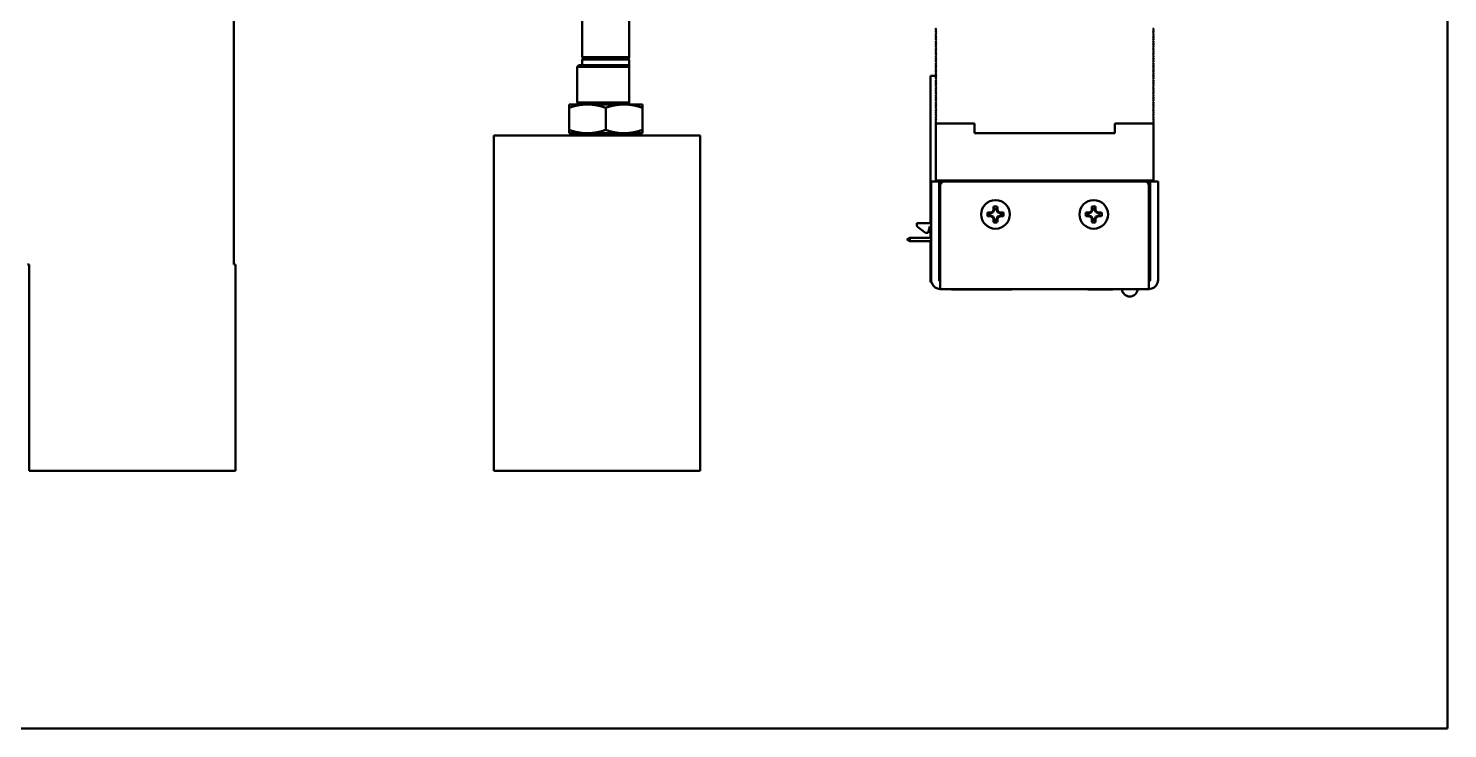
# Model space of a CAD drawing. Header units: millimetres. Extents: x 0 to 420, y 0 to 297.
# Drawn here: x 104.18 to 143.49, y 194.6 to 213.99 of the extents above; entities that cross this region are included whole.
import ezdxf

# ---------------------------------------------------------------- set-up
doc = ezdxf.new("R2010")
doc.units = ezdxf.units.MM
doc.header["$LTSCALE"] = 0.75
doc.layers.add('Visible', color=7, linetype='Continuous', lineweight=50)

msp = doc.modelspace()

# ---------------------------------------------------------------- linework, layer by layer
at = {"layer": 'Visible'}
for p, q in [((143.486, 194.598), (143.486, 266.026)), ((109.871, 257.455), (109.871, 207.455)), ((119.515, 221.415), (119.515, 213.198)), ((120.822, 221.415), (120.822, 213.198)), ((129.313, 213.944), (129.313, 213.976)), ((129.313, 213.877), (129.313, 213.909)), ((129.313, 213.809), (129.313, 213.841)), ((135.336, 213.976), (135.336, 213.944)), ((135.336, 213.909), (135.336, 213.877)), ((135.336, 213.841), (135.336, 213.809)), ((129.313, 213.742), (129.313, 213.773)), ((129.313, 213.674), (129.313, 213.706)), ((129.313, 213.607), (129.313, 213.638)), ((129.313, 213.539), (129.313, 213.571)), ((129.313, 213.472), (129.313, 213.503)), ((135.336, 213.773), (135.336, 213.742)), ((135.336, 213.706), (135.336, 213.674)), ((135.336, 213.638), (135.336, 213.607)), ((135.336, 213.571), (135.336, 213.539)), ((135.336, 213.503), (135.336, 213.472)), ((119.515, 213.198), (120.822, 213.198)), ((119.532, 213.165), (119.515, 213.198)), ((119.548, 213.165), (119.515, 213.133)), ((119.515, 213.133), (120.822, 213.133)), ((119.515, 213.133), (119.515, 212.975)), ((119.532, 213.165), (120.805, 213.165)), ((120.789, 213.165), (120.822, 213.133)), ((120.805, 213.165), (120.822, 213.198)), ((120.822, 213.133), (120.822, 212.975)), ((129.313, 213.404), (129.313, 213.436)), ((129.313, 213.336), (129.313, 213.368)), ((129.313, 213.269), (129.313, 213.301)), ((129.313, 213.201), (129.313, 213.233)), ((129.313, 213.134), (129.313, 213.166)), ((129.313, 213.066), (129.313, 213.098)), ((135.336, 213.436), (135.336, 213.404)), ((135.336, 213.368), (135.336, 213.336)), ((135.336, 213.301), (135.336, 213.269)), ((135.336, 213.233), (135.336, 213.201)), ((135.336, 213.166), (135.336, 213.134)), ((135.336, 213.098), (135.336, 213.066)), ((119.426, 212.975), (119.374, 212.923)), ((119.374, 212.923), (120.822, 212.923)), ((119.374, 212.923), (119.374, 211.938)), ((119.426, 212.975), (120.822, 212.975)), ((120.822, 212.975), (120.822, 212.923)), ((120.822, 212.923), (120.822, 211.938)), ((129.16, 212.68), (129.16, 208.597)), ((129.313, 212.68), (129.16, 212.68)), ((129.313, 212.999), (129.313, 213.03)), ((129.313, 212.931), (129.313, 212.963)), ((129.313, 212.864), (129.313, 212.895)), ((129.313, 212.796), (129.313, 212.828)), ((129.313, 212.728), (129.313, 212.76)), ((129.313, 212.661), (129.313, 212.693)), ((135.336, 213.03), (135.336, 212.999)), ((135.336, 212.963), (135.336, 212.931)), ((135.336, 212.895), (135.336, 212.864)), ((135.336, 212.828), (135.336, 212.796)), ((135.336, 212.76), (135.336, 212.728)), ((135.336, 212.693), (135.336, 212.661)), ((129.313, 212.593), (129.313, 212.625)), ((129.313, 212.526), (129.313, 212.558)), ((129.313, 212.458), (129.313, 212.49)), ((129.313, 212.391), (129.313, 212.422)), ((129.313, 212.323), (129.313, 212.355)), ((129.313, 212.256), (129.313, 212.287)), ((135.336, 212.625), (135.336, 212.593)), ((135.336, 212.558), (135.336, 212.526)), ((135.336, 212.49), (135.336, 212.458)), ((135.336, 212.422), (135.336, 212.391)), ((135.336, 212.355), (135.336, 212.323)), ((135.336, 212.287), (135.336, 212.256)), ((119.152, 211.795), (119.152, 211.886)), ((119.66, 211.886), (119.152, 211.886)), ((119.374, 211.938), (120.822, 211.938)), ((119.426, 211.886), (119.374, 211.938)), ((120.676, 211.886), (119.66, 211.886)), ((121.184, 211.886), (120.676, 211.886)), ((120.822, 211.938), (120.822, 211.886)), ((121.184, 211.886), (121.184, 211.795)), ((129.313, 212.188), (129.313, 212.22)), ((129.313, 212.12), (129.313, 212.152)), ((129.313, 212.053), (129.313, 212.085)), ((129.313, 211.985), (129.313, 212.017)), ((129.313, 211.918), (129.313, 211.95)), ((129.313, 211.85), (129.313, 211.882)), ((135.336, 212.22), (135.336, 212.188)), ((135.336, 212.152), (135.336, 212.12)), ((135.336, 212.085), (135.336, 212.053)), ((135.336, 212.017), (135.336, 211.985)), ((135.336, 211.95), (135.336, 211.918)), ((135.336, 211.882), (135.336, 211.85)), ((119.152, 211.179), (119.152, 211.795)), ((120.168, 211.179), (120.168, 211.795)), ((121.184, 211.179), (121.184, 211.795)), ((129.313, 211.783), (129.313, 211.814)), ((129.313, 211.715), (129.313, 211.747)), ((129.313, 211.648), (129.313, 211.679)), ((129.313, 211.58), (129.313, 211.612)), ((129.313, 211.512), (129.313, 211.544)), ((129.313, 211.445), (129.313, 211.477)), ((135.336, 211.814), (135.336, 211.783)), ((135.336, 211.747), (135.336, 211.715)), ((135.336, 211.679), (135.336, 211.648)), ((135.336, 211.612), (135.336, 211.58)), ((135.336, 211.544), (135.336, 211.512)), ((135.336, 211.477), (135.336, 211.445)), ((119.152, 211.088), (119.152, 211.179)), ((119.66, 211.088), (119.152, 211.088)), ((120.676, 211.088), (119.66, 211.088)), ((121.184, 211.088), (120.676, 211.088)), ((121.184, 211.179), (121.184, 211.088)), ((129.313, 211.377), (129.313, 211.409)), ((129.354, 211.362), (129.313, 211.362)), ((129.313, 209.783), (129.313, 211.362)), ((129.863, 211.362), (129.354, 211.362)), ((129.979, 211.362), (129.863, 211.362)), ((129.979, 211.362), (130.383, 211.362)), ((130.383, 211.09), (130.383, 211.362)), ((130.383, 211.09), (134.266, 211.09)), ((134.266, 211.362), (134.67, 211.362)), ((134.266, 211.09), (134.266, 211.362)), ((134.786, 211.362), (134.67, 211.362)), ((135.294, 211.362), (134.786, 211.362)), ((135.336, 211.362), (135.294, 211.362)), ((135.336, 211.409), (135.336, 211.377)), ((135.336, 211.362), (135.336, 209.783)), ((117.072, 211.026), (122.787, 211.026)), ((117.072, 201.74), (117.072, 211.026)), ((119.715, 211.067), (119.715, 211.048)), ((120.622, 211.031), (120.622, 211.026)), ((122.787, 201.74), (122.787, 211.026)), ((129.182, 209.747), (129.4, 209.747)), ((129.182, 209.747), (129.182, 209.638)), ((129.182, 207.243), (129.182, 209.638)), ((129.354, 209.783), (129.313, 209.783)), ((129.349, 209.747), (129.313, 209.783)), ((129.863, 209.783), (129.354, 209.783)), ((129.4, 209.747), (129.422, 209.747)), ((129.4, 209.638), (129.4, 209.747)), ((129.4, 209.638), (129.4, 207.243)), ((129.413, 209.52), (129.413, 208.931)), ((129.422, 209.529), (129.422, 209.747)), ((129.422, 209.747), (129.545, 209.747)), ((129.436, 209.529), (129.422, 209.529)), ((129.436, 209.638), (129.436, 207.026)), ((129.545, 209.747), (135.104, 209.747)), ((129.979, 209.783), (129.863, 209.783)), ((129.979, 209.783), (134.67, 209.783)), ((134.786, 209.783), (134.67, 209.783)), ((135.294, 209.783), (134.786, 209.783)), ((135.104, 209.747), (135.227, 209.747)), ((135.213, 209.638), (135.213, 207.026)), ((135.227, 209.529), (135.213, 209.529)), ((135.227, 209.747), (135.227, 209.529)), ((135.227, 209.747), (135.249, 209.747)), ((135.249, 209.747), (135.467, 209.747)), ((135.249, 209.747), (135.249, 209.638)), ((135.249, 209.638), (135.249, 207.243)), ((135.336, 209.783), (135.294, 209.783)), ((135.336, 209.783), (135.3, 209.747)), ((135.467, 209.638), (135.467, 209.747)), ((135.467, 207.243), (135.467, 209.638)), ((129.413, 208.84), (129.4, 208.84)), ((129.413, 208.84), (129.413, 208.931)), ((130.844, 208.874), (130.811, 208.874)), ((130.811, 208.805), (130.844, 208.805)), ((130.84, 208.893), (130.844, 208.874)), ((130.84, 208.787), (130.844, 208.805)), ((130.904, 208.899), (130.844, 208.874)), ((130.844, 208.805), (130.904, 208.78)), ((130.89, 208.914), (130.904, 208.899)), ((130.89, 208.766), (130.904, 208.78)), ((130.929, 208.96), (130.904, 208.899)), ((130.904, 208.78), (130.929, 208.72)), ((130.911, 208.963), (130.929, 208.96)), ((130.929, 208.992), (130.929, 208.96)), ((130.998, 208.96), (130.998, 208.992)), ((131.017, 208.963), (130.998, 208.96)), ((131.023, 208.899), (130.998, 208.96)), ((130.998, 208.72), (131.023, 208.78)), ((131.038, 208.914), (131.023, 208.899)), ((131.084, 208.874), (131.023, 208.899)), ((131.023, 208.78), (131.084, 208.805)), ((131.038, 208.766), (131.023, 208.78)), ((131.087, 208.893), (131.084, 208.874)), ((131.116, 208.874), (131.084, 208.874)), ((131.087, 208.787), (131.084, 208.805)), ((131.084, 208.805), (131.116, 208.805)), ((133.532, 208.874), (133.565, 208.874)), ((133.565, 208.805), (133.532, 208.805)), ((133.562, 208.893), (133.565, 208.874)), ((133.562, 208.787), (133.565, 208.805)), ((133.565, 208.874), (133.626, 208.899)), ((133.626, 208.78), (133.565, 208.805)), ((133.611, 208.914), (133.626, 208.899)), ((133.611, 208.766), (133.626, 208.78)), ((133.626, 208.899), (133.651, 208.96)), ((133.651, 208.72), (133.626, 208.78)), ((133.632, 208.963), (133.651, 208.96)), ((133.651, 208.96), (133.651, 208.992)), ((133.72, 208.992), (133.72, 208.96)), ((133.738, 208.963), (133.72, 208.96)), ((133.72, 208.96), (133.745, 208.899)), ((133.745, 208.78), (133.72, 208.72)), ((133.759, 208.914), (133.745, 208.899)), ((133.745, 208.899), (133.805, 208.874)), ((133.805, 208.805), (133.745, 208.78)), ((133.759, 208.766), (133.745, 208.78)), ((133.809, 208.893), (133.805, 208.874)), ((133.805, 208.874), (133.838, 208.874)), ((133.809, 208.787), (133.805, 208.805)), ((133.838, 208.805), (133.805, 208.805)), ((128.816, 208.597), (128.787, 208.597)), ((128.787, 208.53), (128.787, 208.597)), ((129.022, 208.325), (128.804, 208.494)), ((128.816, 208.597), (129.182, 208.597)), ((129.149, 208.506), (129.099, 208.325)), ((129.182, 208.506), (129.149, 208.506)), ((129.16, 208.506), (129.16, 208.188)), ((129.4, 208.597), (129.436, 208.597)), ((129.436, 208.506), (129.4, 208.506)), ((130.911, 208.716), (130.929, 208.72)), ((130.929, 208.72), (130.929, 208.687)), ((131.017, 208.716), (130.998, 208.72)), ((130.998, 208.687), (130.998, 208.72)), ((133.632, 208.716), (133.651, 208.72)), ((133.651, 208.687), (133.651, 208.72)), ((133.738, 208.716), (133.72, 208.72)), ((133.72, 208.72), (133.72, 208.687)), ((128.514, 208.144), (128.529, 208.153)), ((128.514, 208.142), (128.514, 208.144)), ((128.529, 208.134), (128.514, 208.142)), ((128.529, 208.143), (128.518, 208.143)), ((128.529, 208.153), (128.591, 208.188)), ((128.591, 208.098), (128.529, 208.134)), ((128.592, 208.188), (128.591, 208.188)), ((128.591, 208.098), (128.592, 208.098)), ((128.592, 208.188), (129.182, 208.188)), ((128.592, 208.178), (128.592, 208.109)), ((129.182, 208.098), (128.592, 208.098)), ((129.022, 208.325), (129.07, 208.325)), ((129.099, 208.325), (129.07, 208.325)), ((129.16, 208.098), (129.16, 206.965)), ((129.4, 208.188), (129.436, 208.188)), ((129.436, 208.098), (129.4, 208.098)), ((104.201, 207.455), (104.157, 207.455)), ((104.201, 207.455), (104.201, 201.74)), ((109.915, 207.455), (109.871, 207.455)), ((109.915, 201.74), (109.915, 207.455)), ((129.182, 207.243), (129.182, 207.029)), ((129.4, 207.029), (129.4, 207.243)), ((135.249, 207.243), (135.249, 207.029)), ((135.467, 207.029), (135.467, 207.243)), ((129.16, 206.965), (129.189, 206.965)), ((129.182, 207.026), (129.182, 207.029)), ((129.4, 207.029), (129.4, 207.026)), ((129.436, 207.026), (129.436, 206.772)), ((135.213, 206.772), (129.436, 206.772)), ((129.749, 206.764), (129.749, 206.772)), ((129.749, 206.764), (129.763, 206.764)), ((129.763, 206.764), (129.763, 206.772)), ((129.763, 206.764), (129.807, 206.764)), ((129.807, 206.764), (129.807, 206.772)), ((129.807, 206.764), (129.841, 206.764)), ((129.841, 206.764), (129.841, 206.772)), ((129.841, 206.764), (129.889, 206.764)), ((129.889, 206.764), (129.912, 206.764)), ((129.912, 206.764), (129.912, 206.772)), ((129.912, 206.764), (129.923, 206.764)), ((129.923, 206.764), (129.95, 206.764)), ((129.95, 206.764), (129.95, 206.772)), ((129.95, 206.764), (129.976, 206.764)), ((129.976, 206.764), (129.976, 206.772)), ((129.976, 206.764), (129.978, 206.764)), ((129.978, 206.764), (129.978, 206.772)), ((129.978, 206.764), (129.992, 206.764)), ((129.992, 206.764), (129.992, 206.772)), ((129.992, 206.764), (130.005, 206.764)), ((130.005, 206.764), (130.005, 206.772)), ((130.005, 206.764), (130.06, 206.764)), ((130.06, 206.764), (130.06, 206.772)), ((130.06, 206.764), (130.106, 206.764)), ((130.106, 206.764), (130.106, 206.772)), ((130.106, 206.764), (130.196, 206.764)), ((130.196, 206.764), (130.196, 206.772)), ((130.196, 206.764), (130.206, 206.764)), ((130.206, 206.764), (130.206, 206.772)), ((130.206, 206.764), (130.221, 206.764)), ((130.221, 206.764), (130.221, 206.772)), ((130.221, 206.764), (130.265, 206.764)), ((130.265, 206.764), (130.265, 206.772)), ((130.265, 206.764), (130.291, 206.764)), ((130.291, 206.764), (130.291, 206.772)), ((130.291, 206.764), (130.357, 206.764)), ((130.357, 206.764), (130.357, 206.772)), ((130.357, 206.764), (130.397, 206.764)), ((130.397, 206.764), (130.397, 206.772)), ((130.397, 206.764), (130.422, 206.764)), ((130.422, 206.764), (130.422, 206.772)), ((130.422, 206.764), (130.454, 206.764)), ((130.454, 206.764), (130.454, 206.772)), ((130.454, 206.764), (130.489, 206.764)), ((130.489, 206.764), (130.489, 206.772)), ((130.489, 206.764), (130.497, 206.764)), ((130.497, 206.764), (130.497, 206.772)), ((130.497, 206.764), (130.596, 206.764)), ((130.596, 206.764), (130.596, 206.772)), ((130.596, 206.764), (130.682, 206.764)), ((130.682, 206.764), (130.682, 206.772)), ((130.682, 206.764), (130.696, 206.764)), ((130.696, 206.764), (130.696, 206.772)), ((130.696, 206.764), (130.698, 206.764)), ((130.698, 206.764), (130.698, 206.772)), ((130.698, 206.764), (130.702, 206.764)), ((130.702, 206.764), (130.702, 206.772)), ((130.702, 206.764), (130.721, 206.764)), ((130.721, 206.764), (130.721, 206.772)), ((130.721, 206.764), (130.726, 206.764)), ((130.726, 206.764), (130.726, 206.772)), ((130.726, 206.764), (130.728, 206.764)), ((130.728, 206.764), (130.728, 206.772)), ((130.728, 206.764), (130.734, 206.764)), ((130.734, 206.764), (130.734, 206.772)), ((130.734, 206.764), (130.897, 206.764)), ((130.897, 206.764), (130.897, 206.772)), ((130.897, 206.764), (130.908, 206.764)), ((130.908, 206.764), (130.908, 206.772)), ((130.908, 206.764), (130.923, 206.764)), ((130.923, 206.764), (130.923, 206.772)), ((130.923, 206.764), (130.951, 206.764)), ((130.951, 206.764), (130.951, 206.772)), ((130.951, 206.764), (130.97, 206.764)), ((130.97, 206.764), (130.97, 206.772)), ((130.97, 206.764), (130.988, 206.764)), ((130.988, 206.764), (130.988, 206.772)), ((130.988, 206.764), (131.032, 206.764)), ((131.032, 206.764), (131.069, 206.764)), ((131.069, 206.764), (131.069, 206.772)), ((131.069, 206.764), (131.089, 206.764)), ((131.089, 206.764), (131.089, 206.772)), ((131.089, 206.764), (131.114, 206.764)), ((131.114, 206.764), (131.114, 206.772)), ((131.125, 206.764), (131.125, 206.772)), ((131.125, 206.764), (131.17, 206.764)), ((131.17, 206.764), (131.17, 206.772)), ((131.17, 206.764), (131.195, 206.764)), ((131.195, 206.764), (131.195, 206.772)), ((131.195, 206.764), (131.215, 206.764)), ((131.215, 206.764), (131.215, 206.772)), ((131.215, 206.764), (131.303, 206.764)), ((131.303, 206.764), (131.303, 206.772)), ((131.303, 206.764), (131.338, 206.764)), ((131.338, 206.764), (131.416, 206.764)), ((131.416, 206.764), (131.416, 206.772)), ((133.518, 206.764), (133.518, 206.772)), ((133.518, 206.764), (133.533, 206.764)), ((133.533, 206.764), (133.533, 206.772)), ((133.533, 206.764), (133.561, 206.764)), ((133.561, 206.764), (133.561, 206.772)), ((133.561, 206.764), (133.58, 206.764)), ((133.58, 206.764), (133.58, 206.772)), ((133.58, 206.764), (133.598, 206.764)), ((133.598, 206.764), (133.598, 206.772)), ((133.598, 206.764), (133.621, 206.764)), ((133.621, 206.764), (133.621, 206.772)), ((133.621, 206.764), (133.652, 206.764)), ((133.652, 206.764), (133.652, 206.772)), ((133.652, 206.764), (133.68, 206.764)), ((133.68, 206.764), (133.68, 206.772)), ((133.68, 206.764), (133.742, 206.764)), ((133.742, 206.764), (133.742, 206.772)), ((133.742, 206.764), (133.791, 206.764)), ((133.791, 206.764), (133.791, 206.772)), ((133.791, 206.764), (133.805, 206.764)), ((133.805, 206.764), (133.805, 206.772)), ((133.805, 206.764), (133.83, 206.764)), ((133.83, 206.764), (133.83, 206.772)), ((133.83, 206.764), (133.844, 206.764)), ((133.844, 206.764), (133.844, 206.772)), ((133.844, 206.764), (133.853, 206.764)), ((133.853, 206.764), (133.853, 206.772)), ((133.853, 206.764), (133.858, 206.764)), ((133.858, 206.764), (133.858, 206.772)), ((133.858, 206.764), (133.998, 206.764)), ((133.998, 206.764), (133.998, 206.772)), ((134.009, 206.764), (134.009, 206.772)), ((134.009, 206.764), (134.017, 206.764)), ((134.017, 206.764), (134.017, 206.772)), ((134.017, 206.764), (134.116, 206.764)), ((134.116, 206.764), (134.116, 206.772)), ((134.116, 206.764), (134.202, 206.764)), ((134.202, 206.764), (134.202, 206.772)), ((134.202, 206.764), (134.216, 206.764)), ((134.216, 206.764), (134.216, 206.772)), ((135.213, 206.772), (135.213, 207.026)), ((135.249, 207.026), (135.249, 207.029)), ((135.467, 207.029), (135.467, 207.026)), ((104.201, 201.74), (109.915, 201.74)), ((117.072, 201.74), (122.787, 201.74)), ((43.486, 194.598), (143.486, 194.598))]:
    msp.add_line(p, q, dxfattribs=at)
at = {"layer": 'Visible', "extrusion": (0, 0, -1)}
msp.add_circle((-130.964, 208.84), 0.397, dxfattribs=at)
at = {"layer": 'Visible'}
msp.add_circle((133.685, 208.84), 0.397, dxfattribs=at)
at = {"layer": 'Visible', "extrusion": (0, 0, -1)}
for centre, radius, start, end in [((-129.331, 213.976), 0.0181, 0, 63.3313), ((-129.331, 213.909), 0.0181, 0, 80.6457), ((-129.331, 213.841), 0.0181, 0, 80.6457), ((-135.318, 213.909), 0.0181, 99.3543, 180), ((-135.318, 213.841), 0.0181, 99.3543, 180), ((-135.318, 213.976), 0.0181, 116.6687, 180), ((-129.331, 213.773), 0.0181, 0, 80.6457), ((-129.331, 213.706), 0.0181, 0, 80.6457), ((-129.331, 213.638), 0.0181, 0, 80.6457), ((-129.331, 213.571), 0.0181, 0, 80.6457), ((-129.331, 213.503), 0.0181, 0, 80.6457), ((-129.331, 213.436), 0.0181, 0, 80.6457), ((-135.318, 213.773), 0.0181, 99.3543, 180), ((-135.318, 213.706), 0.0181, 99.3543, 180), ((-135.318, 213.638), 0.0181, 99.3543, 180), ((-135.318, 213.571), 0.0181, 99.3543, 180), ((-135.318, 213.503), 0.0181, 99.3543, 180), ((-135.318, 213.436), 0.0181, 99.3543, 180), ((-129.331, 213.368), 0.0181, 0, 80.6457), ((-129.331, 213.301), 0.0181, 0, 80.6457), ((-129.331, 213.233), 0.0181, 0, 80.6457), ((-129.331, 213.166), 0.0181, 0, 80.6457), ((-129.331, 213.098), 0.0181, 0, 80.6457), ((-129.331, 213.03), 0.0181, 0, 80.6457), ((-135.318, 213.368), 0.0181, 99.3543, 180), ((-135.318, 213.301), 0.0181, 99.3543, 180), ((-135.318, 213.233), 0.0181, 99.3543, 180), ((-135.318, 213.166), 0.0181, 99.3543, 180), ((-135.318, 213.098), 0.0181, 99.3543, 180), ((-135.318, 213.03), 0.0181, 99.3543, 180), ((-129.331, 212.963), 0.0181, 0, 80.6457), ((-129.331, 212.895), 0.0181, 0, 80.6457), ((-129.331, 212.828), 0.0181, 0, 80.6457), ((-129.331, 212.76), 0.0181, 0, 80.6457), ((-129.331, 212.693), 0.0181, 0, 80.6457), ((-135.318, 212.963), 0.0181, 99.3543, 180), ((-135.318, 212.895), 0.0181, 99.3543, 180), ((-135.318, 212.828), 0.0181, 99.3543, 180), ((-135.318, 212.76), 0.0181, 99.3543, 180), ((-135.318, 212.693), 0.0181, 99.3543, 180), ((-129.331, 212.625), 0.0181, 0, 80.6457), ((-129.331, 212.558), 0.0181, 0, 80.6457), ((-129.331, 212.49), 0.0181, 0, 80.6457), ((-129.331, 212.422), 0.0181, 0, 80.6457), ((-129.331, 212.355), 0.0181, 0, 80.6457), ((-129.331, 212.287), 0.0181, 0, 80.6457), ((-135.318, 212.625), 0.0181, 99.3543, 180), ((-135.318, 212.558), 0.0181, 99.3543, 180), ((-135.318, 212.49), 0.0181, 99.3543, 180), ((-135.318, 212.422), 0.0181, 99.3543, 180), ((-135.318, 212.355), 0.0181, 99.3543, 180), ((-135.318, 212.287), 0.0181, 99.3543, 180), ((-129.331, 212.22), 0.0181, 0, 80.6457), ((-129.331, 212.152), 0.0181, 0, 80.6457), ((-129.331, 212.085), 0.0181, 0, 80.6457), ((-129.331, 212.017), 0.0181, 0, 80.6457), ((-129.331, 211.95), 0.0181, 0, 80.6457), ((-129.331, 211.882), 0.0181, 0, 80.6457), ((-135.318, 212.22), 0.0181, 99.3543, 180), ((-135.318, 212.152), 0.0181, 99.3543, 180), ((-135.318, 212.085), 0.0181, 99.3543, 180), ((-135.318, 212.017), 0.0181, 99.3543, 180), ((-135.318, 211.95), 0.0181, 99.3543, 180), ((-135.318, 211.882), 0.0181, 99.3543, 180), ((-129.331, 211.814), 0.0181, 0, 80.6457), ((-129.331, 211.747), 0.0181, 0, 80.6457), ((-129.331, 211.679), 0.0181, 0, 80.6457), ((-129.331, 211.612), 0.0181, 0, 80.6457), ((-129.331, 211.544), 0.0181, 0, 80.6457), ((-129.331, 211.477), 0.0181, 0, 80.6457), ((-135.318, 211.814), 0.0181, 99.3543, 180), ((-135.318, 211.747), 0.0181, 99.3543, 180), ((-135.318, 211.679), 0.0181, 99.3543, 180), ((-135.318, 211.612), 0.0181, 99.3543, 180), ((-135.318, 211.544), 0.0181, 99.3543, 180), ((-135.318, 211.477), 0.0181, 99.3543, 180), ((-129.331, 211.409), 0.0181, 0, 80.6457), ((-135.318, 211.409), 0.0181, 99.3543, 180), ((-130.964, 208.84), 0.224, 346.9074, 13.0926), ((-130.964, 208.84), 0.224, 76.9074, 103.0926), ((-130.964, 208.84), 0.224, 166.9074, 193.0926), ((-133.685, 208.84), 0.157, 347.258, 12.742), ((-133.685, 208.84), 0.157, 77.258, 102.742), ((-133.685, 208.84), 0.157, 167.258, 192.742), ((-128.832, 208.53), 0.0454, 307.85, 0), ((-130.964, 208.84), 0.224, 256.9074, 283.0926), ((-133.685, 208.84), 0.157, 257.258, 282.742), ((-134.683, 206.782), 0.218, 182.866, 357.134)]:
    msp.add_arc(centre, radius, start, end, dxfattribs=at)
at = {"layer": 'Visible'}
for centre, radius, start, end in [((129.331, 213.944), 0.0181, 180, 260.6457), ((129.331, 213.877), 0.0181, 180, 260.6457), ((135.318, 213.944), 0.0181, 279.3543, 0), ((135.318, 213.877), 0.0181, 279.3543, 0), ((129.331, 213.809), 0.0181, 180, 260.6457), ((129.331, 213.742), 0.0181, 180, 260.6457), ((129.331, 213.674), 0.0181, 180, 260.6457), ((129.331, 213.607), 0.0181, 180, 260.6457), ((129.331, 213.539), 0.0181, 180, 260.6457), ((129.331, 213.472), 0.0181, 180, 260.6457), ((135.318, 213.809), 0.0181, 279.3543, 0), ((135.318, 213.742), 0.0181, 279.3543, 0), ((135.318, 213.674), 0.0181, 279.3543, 0), ((135.318, 213.607), 0.0181, 279.3543, 0), ((135.318, 213.539), 0.0181, 279.3543, 0), ((135.318, 213.472), 0.0181, 279.3543, 0), ((129.331, 213.404), 0.0181, 180, 260.6457), ((129.331, 213.336), 0.0181, 180, 260.6457), ((129.331, 213.269), 0.0181, 180, 260.6457), ((129.331, 213.201), 0.0181, 180, 260.6457), ((129.331, 213.134), 0.0181, 180, 260.6457), ((129.331, 213.066), 0.0181, 180, 260.6457), ((135.318, 213.404), 0.0181, 279.3543, 0), ((135.318, 213.336), 0.0181, 279.3543, 0), ((135.318, 213.269), 0.0181, 279.3543, 0), ((135.318, 213.201), 0.0181, 279.3543, 0), ((135.318, 213.134), 0.0181, 279.3543, 0), ((135.318, 213.066), 0.0181, 279.3543, 0), ((129.331, 212.999), 0.0181, 180, 260.6457), ((129.331, 212.931), 0.0181, 180, 260.6457), ((129.331, 212.864), 0.0181, 180, 260.6457), ((129.331, 212.796), 0.0181, 180, 260.6457), ((129.331, 212.728), 0.0181, 180, 260.6457), ((129.331, 212.661), 0.0181, 180, 260.6457), ((135.318, 212.999), 0.0181, 279.3543, 0), ((135.318, 212.931), 0.0181, 279.3543, 0), ((135.318, 212.864), 0.0181, 279.3543, 0), ((135.318, 212.796), 0.0181, 279.3543, 0), ((135.318, 212.728), 0.0181, 279.3543, 0), ((135.318, 212.661), 0.0181, 279.3543, 0), ((129.331, 212.593), 0.0181, 180, 260.6457), ((129.331, 212.526), 0.0181, 180, 260.6457), ((129.331, 212.458), 0.0181, 180, 260.6457), ((129.331, 212.391), 0.0181, 180, 260.6457), ((129.331, 212.323), 0.0181, 180, 260.6457), ((135.318, 212.593), 0.0181, 279.3543, 0), ((135.318, 212.526), 0.0181, 279.3543, 0), ((135.318, 212.458), 0.0181, 279.3543, 0), ((135.318, 212.391), 0.0181, 279.3543, 0), ((135.318, 212.323), 0.0181, 279.3543, 0), ((129.331, 212.256), 0.0181, 180, 260.6457), ((129.331, 212.188), 0.0181, 180, 260.6457), ((129.331, 212.12), 0.0181, 180, 260.6457), ((129.331, 212.053), 0.0181, 180, 260.6457), ((129.331, 211.985), 0.0181, 180, 260.6457), ((129.331, 211.918), 0.0181, 180, 260.6457), ((135.318, 212.256), 0.0181, 279.3543, 0), ((135.318, 212.188), 0.0181, 279.3543, 0), ((135.318, 212.12), 0.0181, 279.3543, 0), ((135.318, 212.053), 0.0181, 279.3543, 0), ((135.318, 211.985), 0.0181, 279.3543, 0), ((135.318, 211.918), 0.0181, 279.3543, 0), ((129.331, 211.85), 0.0181, 180, 260.6457), ((129.331, 211.783), 0.0181, 180, 260.6457), ((129.331, 211.715), 0.0181, 180, 260.6457), ((129.331, 211.648), 0.0181, 180, 260.6457), ((129.331, 211.58), 0.0181, 180, 260.6457), ((129.331, 211.512), 0.0181, 180, 260.6457), ((135.318, 211.85), 0.0181, 279.3543, 0), ((135.318, 211.783), 0.0181, 279.3543, 0), ((135.318, 211.715), 0.0181, 279.3543, 0), ((135.318, 211.648), 0.0181, 279.3543, 0), ((135.318, 211.58), 0.0181, 279.3543, 0), ((135.318, 211.512), 0.0181, 279.3543, 0), ((129.331, 211.445), 0.0181, 180, 260.6457), ((129.331, 211.377), 0.0181, 180, 240.1143), ((135.318, 211.445), 0.0181, 279.3543, 0), ((135.318, 211.377), 0.0181, 299.8857, 0), ((129.422, 209.52), 0.227, 90, 95.5089), ((129.422, 209.52), 0.00907, 90, 180), ((129.545, 209.638), 0.109, 90, 180), ((135.104, 209.638), 0.109, 0, 90), ((130.964, 208.84), 0.157, 167.258, 192.742), ((130.964, 208.84), 0.157, 77.258, 102.742), ((130.964, 208.84), 0.157, 347.258, 12.742), ((133.685, 208.84), 0.224, 166.9074, 193.0926), ((133.685, 208.84), 0.224, 76.9074, 103.0926), ((133.685, 208.84), 0.224, 346.9074, 13.0926), ((130.964, 208.84), 0.157, 257.258, 282.742), ((133.685, 208.84), 0.224, 256.9074, 283.0926), ((129.436, 207.026), 0.254, 180, 199.7603), ((129.436, 207.026), 0.254, 199.7603, 270), ((129.436, 207.026), 0.0363, 180, 270), ((135.213, 207.026), 0.0363, 270, 0), ((135.213, 207.026), 0.254, 270, 340.2397), ((135.213, 207.026), 0.254, 340.2397, 0)]:
    msp.add_arc(centre, radius, start, end, dxfattribs=at)
at = {"layer": 'Visible', "extrusion": (0, 0, -1)}
for centre, major_axis, ratio, start_param, end_param in [((130.964, 208.84), (-0.616, 0), 0.087156, 1.209106, 1.36912), ((130.964, 208.839), (-0.616, 0), 0.087156, -1.36912, -1.209106), ((130.947, 208.88), (0.568, 0.235), 0.087156, 4.559323, 4.647108), ((130.947, 208.8), (-0.568, 0.235), 0.087156, -1.505515, -1.41773), ((130.924, 208.856), (0.235, 0.568), 0.087156, -1.505515, -1.41773), ((130.924, 208.823), (-0.235, 0.568), 0.087156, 4.559323, 4.647108), ((130.963, 208.84), (0, 0.616), 0.087156, -1.36912, -1.209106), ((130.964, 208.84), (0, 0.616), 0.087156, 1.209106, 1.36912), ((131.004, 208.856), (-0.235, 0.568), 0.087156, 1.41773, 1.505515), ((131.004, 208.823), (0.235, 0.568), 0.087156, 1.636077, 1.723863), ((130.98, 208.88), (-0.568, 0.235), 0.087156, 1.636077, 1.723863), ((130.98, 208.8), (0.568, 0.235), 0.087156, 1.41773, 1.505515), ((130.964, 208.84), (0.616, 0), 0.087156, -1.36912, -1.209106), ((130.964, 208.839), (0.616, 0), 0.087156, 1.209106, 1.36912), ((130.963, 208.84), (0, 0.616), 0.087156, 4.350699, 4.510713), ((130.964, 208.84), (0, 0.616), 0.087156, 1.772473, 1.932487), ((128.594, 208.178), (-0.0029, 0.0109), 0.236068, -1.381286, -0.06317), ((128.594, 208.109), (0.0029, 0.0109), 0.236068, 3.204763, 4.522879)]:
    msp.add_ellipse(centre, major_axis=major_axis, ratio=ratio, start_param=start_param, end_param=end_param, dxfattribs=at)
at = {"layer": 'Visible'}
for centre, major_axis, ratio, start_param, end_param in [((133.685, 208.84), (-0.616, 0), 0.087156, -1.36912, -1.209106), ((133.685, 208.839), (-0.616, 0), 0.087156, 1.209106, 1.36912), ((133.669, 208.88), (0.568, 0.235), 0.087156, 1.636077, 1.723863), ((133.669, 208.8), (-0.568, 0.235), 0.087156, 1.41773, 1.505515), ((133.645, 208.856), (0.235, 0.568), 0.087156, 1.41773, 1.505515), ((133.645, 208.823), (-0.235, 0.568), 0.087156, 1.636077, 1.723863), ((133.685, 208.84), (0, 0.616), 0.087156, 1.209106, 1.36912), ((133.686, 208.84), (0, 0.616), 0.087156, -1.36912, -1.209106), ((133.725, 208.856), (-0.235, 0.568), 0.087156, -1.505515, -1.41773), ((133.725, 208.823), (0.235, 0.568), 0.087156, 4.559323, 4.647108), ((133.702, 208.88), (-0.568, 0.235), 0.087156, 4.559323, 4.647108), ((133.702, 208.8), (0.568, 0.235), 0.087156, -1.505515, -1.41773), ((133.685, 208.84), (0.616, 0), 0.087156, 1.209106, 1.36912), ((133.685, 208.839), (0.616, 0), 0.087156, -1.36912, -1.209106), ((133.685, 208.84), (0, 0.616), 0.087156, 1.772473, 1.932487), ((133.686, 208.84), (0, 0.616), 0.087156, 4.350699, 4.510713), ((128.535, 208.143), (0.0211, 0.0122), 0.447214, 1.570796, 2.229854), ((128.535, 208.143), (-0.0211, 0.0122), 0.447214, 0.911738, 1.570796), ((128.573, 208.178), (-0.0189, 0), 0.57735, 3.141593, 3.267933), ((128.573, 208.109), (0.0189, 0), 0.57735, -0.12634, 0)]:
    msp.add_ellipse(centre, major_axis=major_axis, ratio=ratio, start_param=start_param, end_param=end_param, dxfattribs=at)
for points, weights in [([(119.66, 211.886), (119.425, 211.886), (119.152, 211.795)], [1.80221813275, 1.80221813275, 1.67282469248]), ([(120.168, 211.795), (119.896, 211.886), (119.66, 211.886)], [1.67282469248, 1.80221813275, 1.80221813275]), ([(120.676, 211.886), (120.441, 211.886), (120.168, 211.795)], [1.80221813275, 1.80221813275, 1.67282469248]), ([(121.184, 211.795), (120.912, 211.886), (120.676, 211.886)], [1.67282469248, 1.80221813275, 1.80221813275]), ([(119.152, 211.179), (119.425, 211.088), (119.66, 211.088)], [1.67282469248, 1.80221813275, 1.80221813275]), ([(119.66, 211.088), (119.896, 211.088), (120.168, 211.179)], [1.80221813275, 1.80221813275, 1.67282469248]), ([(120.168, 211.179), (120.441, 211.088), (120.676, 211.088)], [1.67282469248, 1.80221813275, 1.80221813275]), ([(120.676, 211.088), (120.912, 211.088), (121.184, 211.179)], [1.80221813275, 1.80221813275, 1.67282469248]), ([(120.622, 211.031), (120.574, 211.028), (120.518, 211.026)], [0.98978161329, 0.974031810495, 0.967191484423]), ([(130.746, 208.891), (130.784, 208.881), (130.811, 208.874)], [1.04658334283, 1.07076536087, 1.06138454001]), ([(130.746, 208.789), (130.784, 208.799), (130.811, 208.805)], [1.04658334362, 1.07076536216, 1.06138454116]), ([(130.913, 209.058), (130.923, 209.019), (130.929, 208.992)], [1.04658333707, 1.0707653515, 1.06138453154]), ([(131.014, 209.058), (131.005, 209.019), (130.998, 208.992)], [1.04658334684, 1.07076536739, 1.06138454589]), ([(131.182, 208.891), (131.143, 208.881), (131.116, 208.874)], [1.04658333909, 1.07076535478, 1.0613845345]), ([(131.182, 208.789), (131.143, 208.799), (131.116, 208.805)], [1.04658334012, 1.07076535646, 1.06138453602]), ([(133.467, 208.891), (133.506, 208.881), (133.532, 208.874)], [1.04658333909, 1.07076535478, 1.0613845345]), ([(133.467, 208.789), (133.506, 208.799), (133.532, 208.805)], [1.04658334012, 1.07076535646, 1.06138453602]), ([(133.634, 209.058), (133.644, 209.019), (133.651, 208.992)], [1.04658334684, 1.07076536739, 1.06138454589]), ([(133.736, 209.058), (133.726, 209.019), (133.72, 208.992)], [1.04658333707, 1.0707653515, 1.06138453154]), ([(133.903, 208.891), (133.865, 208.881), (133.838, 208.874)], [1.04658334283, 1.07076536087, 1.06138454]), ([(133.903, 208.789), (133.865, 208.799), (133.838, 208.805)], [1.04658334283, 1.07076536087, 1.06138454001]), ([(130.913, 208.622), (130.923, 208.66), (130.929, 208.687)], [1.04658335041, 1.07076537321, 1.06138455114]), ([(131.014, 208.622), (131.005, 208.66), (130.998, 208.687)], [1.04658334299, 1.07076536113, 1.06138454024]), ([(133.634, 208.622), (133.644, 208.66), (133.651, 208.687)], [1.04658334299, 1.07076536113, 1.06138454024]), ([(133.736, 208.622), (133.726, 208.66), (133.72, 208.687)], [1.04658335045, 1.07076537327, 1.06138455119])]:
    msp.add_rational_spline(points, weights, degree=2, dxfattribs=at)
for points in [[(119.715, 211.088), (119.715, 211.081), (119.715, 211.074), (119.715, 211.067)], [(119.715, 211.048), (119.715, 211.041), (119.715, 211.034), (119.715, 211.026)]]:
    msp.add_open_spline(points, degree=3, dxfattribs=at)
for points, weights, knots in [([(119.715, 211.048), (119.735, 211.05), (119.757, 211.051), (119.927, 211.06), (120.168, 211.07), (120.398, 211.079), (120.566, 211.088)], [0.981716859168, 0.989375523563, 1, 0.923879532511, 1, 0.927143102936, 0.993752702201], [0.33575532, 0.33575532, 0.33575532, 0.3375, 0.3375, 0.35, 0.35, 0.36196408, 0.36196408, 0.36196408]), ([(119.715, 211.067), (119.735, 211.069), (119.757, 211.07), (119.919, 211.079), (120.149, 211.088)], [0.981716859168, 0.989375523563, 1, 0.927143102936, 0.993752702201], [0.34828445, 0.34828445, 0.34828445, 0.35009424, 0.35009424, 0.36250477, 0.36250477, 0.36250477])]:
    msp.add_rational_spline(points, weights, degree=2, knots=knots, dxfattribs=at)
msp.add_open_spline([(120.622, 211.031), (120.622, 211.042), (120.622, 211.053), (120.622, 211.072), (120.622, 211.08), (120.622, 211.088)], degree=3, knots=[-0.1081128, -0.1081128, -0.1081128, -0.1081128, -0.0518806, -0.0518806, -0.0062106, -0.0062106, -0.0062106, -0.0062106], dxfattribs=at)

doc.saveas('drawing.dxf')
